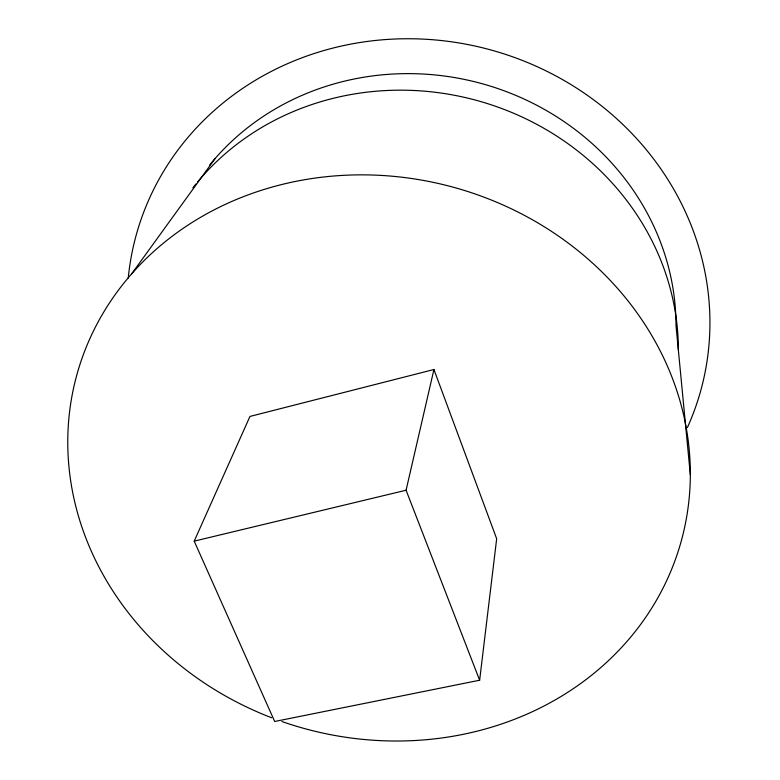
<?xml version="1.0" encoding="UTF-8"?>
<svg xmlns="http://www.w3.org/2000/svg" width="780" height="780" viewBox="0 0 780 780"><rect width="100%" height="100%" fill="white"/><g stroke="black" fill="none" stroke-linecap="round" stroke-linejoin="round"><path stroke-width="1.17" d="M479.642 680.228L496.675 538.765L433.933 369.515L249.951 416.432L194.201 541.144L274.677 721.49L479.642 680.228L406.078 490.23L433.933 369.515M131.625 273.887L215.173 158.447M194.201 541.144L406.078 490.23M690.329 474.698L675.997 325.514A259.75 241.732 15.2 0 0 498.537 88.803A259.75 241.732 15.2 0 0 209.732 164.921M271.645 717.766A313.414 280.702 15.2 0 1 176.972 232.703A313.414 280.702 15.2 0 1 684.46 418.782A313.414 280.702 15.2 0 1 281.911 721.529M192.874 187.795A268.613 248.42 15.2 0 1 195.926 183.973M197.476 182.081A268.613 248.42 15.2 0 1 495.865 106.392A268.613 248.42 15.2 0 1 678.356 350.093M128.242 278.119A292.793 272.62 15.2 0 1 488.709 49.374A292.793 272.62 15.2 0 1 687.394 427.547"/></g></svg>
